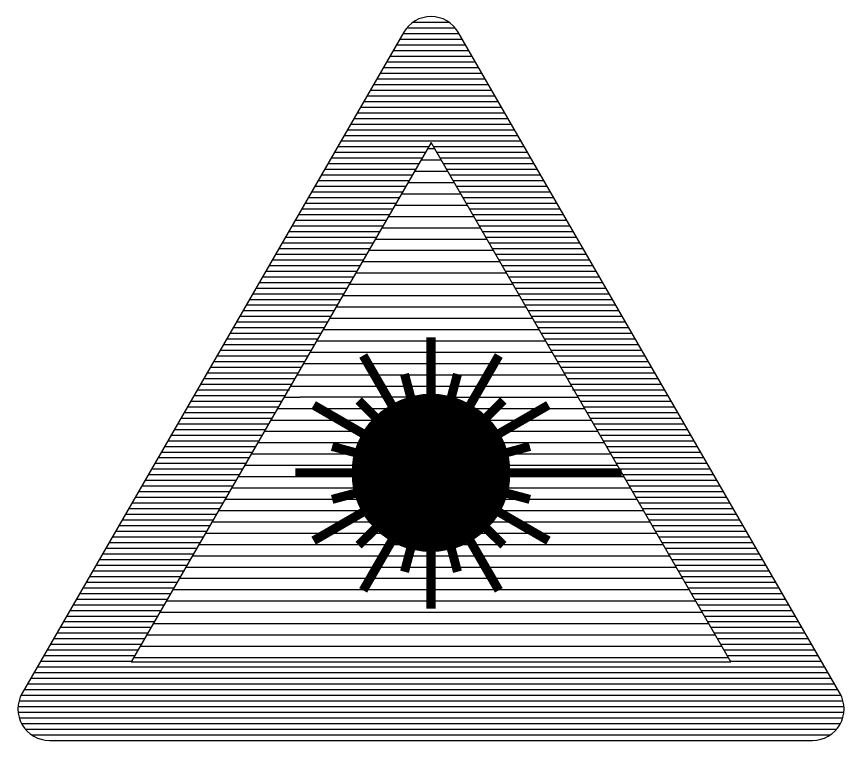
# Model space of a CAD drawing. Header units: millimetres. Extents: x -3 to 2253, y -3 to 1300.
# Drawn here: x 1698.13 to 1711.87, y 301 to 313 of the extents above; entities that cross this region are included whole.
import ezdxf

# ---------------------------------------------------------------- set-up
doc = ezdxf.new("R2010")
doc.units = ezdxf.units.MM
doc.layers.add('GEEL', color=2, linetype='Continuous')
doc.layers.add('VEILIG', color=7, linetype='Continuous')

# ---------------------------------------------------------------- blocks, each defined once
blk = doc.blocks.new('*X276')
at = {"color": 0}
for p, q in [((49.942, 35.812), (50.058, 35.812)), ((49.834, 35.625), (50.166, 35.625)), ((49.725, 35.438), (50.275, 35.438)), ((49.617, 35.25), (50.383, 35.25)), ((49.509, 35.062), (50.491, 35.062)), ((49.401, 34.875), (50.599, 34.875)), ((49.292, 34.688), (50.708, 34.688)), ((49.184, 34.5), (50.816, 34.5)), ((49.076, 34.312), (50.924, 34.312)), ((48.968, 34.125), (51.032, 34.125)), ((48.859, 33.938), (51.141, 33.938)), ((48.751, 33.75), (51.249, 33.75)), ((48.643, 33.562), (51.357, 33.562)), ((48.535, 33.375), (51.465, 33.375)), ((48.426, 33.188), (51.574, 33.188)), ((48.318, 33), (51.682, 33)), ((48.21, 32.812), (51.79, 32.812)), ((48.102, 32.625), (51.898, 32.625)), ((47.993, 32.438), (52.007, 32.438)), ((47.885, 32.25), (52.115, 32.25)), ((47.777, 32.062), (52.223, 32.062)), ((47.669, 31.875), (52.331, 31.875)), ((47.56, 31.688), (47.83, 31.688)), ((50.363, 31.688), (52.44, 31.688)), ((47.452, 31.5), (48.155, 31.5)), ((50.753, 31.5), (52.548, 31.5)), ((47.344, 31.312), (48.48, 31.312)), ((50.965, 31.312), (52.656, 31.312)), ((47.236, 31.125), (48.805, 31.125)), ((51.107, 31.125), (52.764, 31.125)), ((47.127, 30.938), (48.796, 30.938)), ((51.204, 30.938), (52.873, 30.938)), ((47.019, 30.75), (48.734, 30.75)), ((51.266, 30.75), (52.981, 30.75)), ((46.911, 30.562), (48.702, 30.562)), ((51.298, 30.562), (53.089, 30.562)), ((46.803, 30.375), (48.697, 30.375)), ((51.303, 30.375), (53.197, 30.375)), ((46.694, 30.188), (48.719, 30.188)), ((51.281, 30.188), (53.306, 30.188)), ((46.586, 30), (48.77, 30)), ((51.23, 30), (53.414, 30)), ((46.478, 29.812), (48.854, 29.812)), ((51.146, 29.812), (53.522, 29.812)), ((46.37, 29.625), (48.977, 29.625)), ((51.023, 29.625), (53.63, 29.625)), ((46.261, 29.438), (49.159, 29.438)), ((50.841, 29.438), (53.739, 29.438)), ((46.153, 29.25), (49.454, 29.25)), ((50.546, 29.25), (53.847, 29.25)), ((46.045, 29.062), (53.955, 29.062)), ((45.937, 28.875), (54.063, 28.875)), ((45.828, 28.688), (54.172, 28.688)), ((45.72, 28.5), (54.28, 28.5)), ((45.612, 28.312), (54.388, 28.312)), ((45.504, 28.125), (54.496, 28.125)), ((45.395, 27.938), (54.605, 27.938)), ((45.287, 27.75), (54.713, 27.75)), ((45.179, 27.562), (54.821, 27.562)), ((45.071, 27.375), (54.929, 27.375))]:
    blk.add_line(p, q, dxfattribs=at)
blk = doc.blocks.new('*X275')
at = {"color": 0}
for p, q in [((98.599, 59.812), (99.401, 59.812)), ((98.702, 59.906), (99.298, 59.906)), ((98.536, 59.719), (99.464, 59.719)), ((98.428, 59.531), (99.572, 59.531)), ((98.482, 59.625), (99.518, 59.625)), ((98.374, 59.438), (99.626, 59.438)), ((98.266, 59.25), (99.734, 59.25)), ((98.32, 59.344), (99.68, 59.344)), ((98.212, 59.156), (99.788, 59.156)), ((98.103, 58.969), (99.897, 58.969)), ((98.158, 59.062), (99.842, 59.062)), ((98.049, 58.875), (99.951, 58.875)), ((97.941, 58.688), (100.059, 58.688)), ((97.995, 58.781), (100.005, 58.781)), ((97.887, 58.594), (100.113, 58.594)), ((97.779, 58.406), (100.221, 58.406)), ((97.833, 58.5), (100.167, 58.5)), ((97.724, 58.312), (100.276, 58.312)), ((97.67, 58.219), (100.33, 58.219)), ((97.562, 58.031), (100.438, 58.031)), ((97.616, 58.125), (100.384, 58.125)), ((97.508, 57.938), (100.492, 57.938)), ((97.4, 57.75), (98.906, 57.75)), ((97.454, 57.844), (98.96, 57.844)), ((99.04, 57.844), (100.546, 57.844)), ((99.094, 57.75), (100.6, 57.75)), ((97.346, 57.656), (98.852, 57.656)), ((99.148, 57.656), (100.654, 57.656)), ((97.237, 57.469), (98.743, 57.469)), ((97.291, 57.562), (98.798, 57.562)), ((99.202, 57.562), (100.709, 57.562)), ((99.257, 57.469), (100.763, 57.469)), ((97.183, 57.375), (98.689, 57.375)), ((99.311, 57.375), (100.817, 57.375)), ((97.075, 57.188), (98.581, 57.188)), ((97.129, 57.281), (98.635, 57.281)), ((99.365, 57.281), (100.871, 57.281)), ((99.419, 57.188), (100.925, 57.188)), ((97.021, 57.094), (98.527, 57.094)), ((99.473, 57.094), (100.979, 57.094)), ((96.913, 56.906), (98.419, 56.906)), ((96.967, 57), (98.473, 57)), ((99.527, 57), (101.033, 57)), ((99.581, 56.906), (101.087, 56.906)), ((96.858, 56.812), (98.365, 56.812)), ((99.635, 56.812), (101.142, 56.812)), ((96.75, 56.625), (98.256, 56.625)), ((96.804, 56.719), (98.31, 56.719)), ((99.69, 56.719), (101.196, 56.719)), ((99.744, 56.625), (101.25, 56.625)), ((96.696, 56.531), (98.202, 56.531)), ((99.798, 56.531), (101.304, 56.531)), ((96.588, 56.344), (98.094, 56.344)), ((96.642, 56.438), (98.148, 56.438)), ((99.852, 56.438), (101.358, 56.438)), ((99.906, 56.344), (101.412, 56.344)), ((96.534, 56.25), (98.04, 56.25)), ((99.96, 56.25), (101.466, 56.25)), ((96.48, 56.156), (97.986, 56.156)), ((100.014, 56.156), (101.52, 56.156)), ((96.371, 55.969), (97.877, 55.969)), ((96.425, 56.062), (97.932, 56.062)), ((100.068, 56.062), (101.575, 56.062)), ((100.123, 55.969), (101.629, 55.969)), ((96.317, 55.875), (97.823, 55.875)), ((100.177, 55.875), (101.683, 55.875)), ((96.209, 55.688), (97.715, 55.688)), ((96.263, 55.781), (97.769, 55.781)), ((100.231, 55.781), (101.737, 55.781)), ((100.285, 55.688), (101.791, 55.688)), ((96.155, 55.594), (97.661, 55.594)), ((100.339, 55.594), (101.845, 55.594)), ((96.047, 55.406), (97.553, 55.406)), ((96.101, 55.5), (97.607, 55.5)), ((100.393, 55.5), (101.899, 55.5)), ((100.447, 55.406), (101.953, 55.406)), ((95.992, 55.312), (97.499, 55.312)), ((100.501, 55.312), (102.008, 55.312)), ((95.884, 55.125), (97.39, 55.125)), ((95.938, 55.219), (97.444, 55.219)), ((100.556, 55.219), (102.062, 55.219)), ((100.61, 55.125), (102.116, 55.125)), ((95.83, 55.031), (97.336, 55.031)), ((100.664, 55.031), (102.17, 55.031)), ((95.722, 54.844), (97.228, 54.844)), ((95.776, 54.938), (97.282, 54.938)), ((100.718, 54.938), (102.224, 54.938)), ((100.772, 54.844), (102.278, 54.844)), ((95.668, 54.75), (97.174, 54.75)), ((100.826, 54.75), (102.332, 54.75)), ((95.559, 54.562), (97.066, 54.562)), ((95.614, 54.656), (97.12, 54.656)), ((100.88, 54.656), (102.386, 54.656)), ((100.934, 54.562), (102.441, 54.562)), ((95.505, 54.469), (97.011, 54.469)), ((100.989, 54.469), (102.495, 54.469)), ((95.397, 54.281), (96.903, 54.281)), ((95.451, 54.375), (96.957, 54.375)), ((101.043, 54.375), (102.549, 54.375)), ((101.097, 54.281), (102.603, 54.281)), ((95.343, 54.188), (96.849, 54.188)), ((101.151, 54.188), (102.657, 54.188)), ((95.289, 54.094), (96.795, 54.094)), ((101.205, 54.094), (102.711, 54.094)), ((95.181, 53.906), (96.687, 53.906)), ((95.235, 54), (96.741, 54)), ((101.259, 54), (102.765, 54)), ((101.313, 53.906), (102.819, 53.906)), ((95.126, 53.812), (96.633, 53.812)), ((101.367, 53.812), (102.874, 53.812)), ((95.018, 53.625), (96.524, 53.625)), ((95.072, 53.719), (96.578, 53.719)), ((101.422, 53.719), (102.928, 53.719)), ((101.476, 53.625), (102.982, 53.625)), ((94.964, 53.531), (96.47, 53.531)), ((101.53, 53.531), (103.036, 53.531)), ((94.856, 53.344), (96.362, 53.344)), ((94.91, 53.438), (96.416, 53.438)), ((101.584, 53.438), (103.09, 53.438)), ((101.638, 53.344), (103.144, 53.344)), ((94.802, 53.25), (96.308, 53.25)), ((101.692, 53.25), (103.198, 53.25)), ((94.693, 53.062), (96.2, 53.062)), ((94.748, 53.156), (96.254, 53.156)), ((101.746, 53.156), (103.252, 53.156)), ((101.8, 53.062), (103.307, 53.062)), ((94.639, 52.969), (96.145, 52.969)), ((101.855, 52.969), (103.361, 52.969)), ((94.531, 52.781), (96.037, 52.781)), ((94.585, 52.875), (96.091, 52.875)), ((101.909, 52.875), (103.415, 52.875)), ((101.963, 52.781), (103.469, 52.781)), ((94.477, 52.688), (95.983, 52.688)), ((102.017, 52.688), (103.523, 52.688)), ((94.369, 52.5), (95.875, 52.5)), ((94.423, 52.594), (95.929, 52.594)), ((102.071, 52.594), (103.577, 52.594)), ((102.125, 52.5), (103.631, 52.5)), ((94.315, 52.406), (95.821, 52.406)), ((102.179, 52.406), (103.685, 52.406)), ((94.206, 52.219), (95.712, 52.219)), ((94.26, 52.312), (95.767, 52.312)), ((102.233, 52.312), (103.74, 52.312)), ((102.288, 52.219), (103.794, 52.219)), ((94.152, 52.125), (95.658, 52.125)), ((102.342, 52.125), (103.848, 52.125)), ((94.098, 52.031), (95.604, 52.031)), ((102.396, 52.031), (103.902, 52.031)), ((93.99, 51.844), (95.496, 51.844)), ((94.044, 51.938), (95.55, 51.938)), ((102.45, 51.938), (103.956, 51.938)), ((102.504, 51.844), (104.01, 51.844)), ((93.936, 51.75), (95.442, 51.75)), ((102.558, 51.75), (104.064, 51.75)), ((93.827, 51.562), (95.334, 51.562)), ((93.882, 51.656), (95.388, 51.656)), ((102.612, 51.656), (104.118, 51.656)), ((102.666, 51.562), (104.173, 51.562)), ((93.773, 51.469), (95.279, 51.469)), ((102.721, 51.469), (104.227, 51.469)), ((93.665, 51.281), (95.171, 51.281)), ((93.719, 51.375), (95.225, 51.375)), ((102.775, 51.375), (104.281, 51.375)), ((102.829, 51.281), (104.335, 51.281)), ((93.611, 51.188), (95.117, 51.188)), ((102.883, 51.188), (104.389, 51.188)), ((93.503, 51), (95.009, 51)), ((93.557, 51.094), (95.063, 51.094)), ((102.937, 51.094), (104.443, 51.094)), ((102.991, 51), (104.497, 51)), ((93.448, 50.906), (94.955, 50.906)), ((103.045, 50.906), (104.552, 50.906)), ((93.34, 50.719), (94.846, 50.719)), ((93.394, 50.812), (94.9, 50.812)), ((103.1, 50.812), (104.606, 50.812)), ((103.154, 50.719), (104.66, 50.719)), ((93.286, 50.625), (94.792, 50.625)), ((103.208, 50.625), (104.714, 50.625)), ((93.178, 50.438), (94.684, 50.438)), ((93.232, 50.531), (94.738, 50.531)), ((103.262, 50.531), (104.768, 50.531)), ((103.316, 50.438), (104.822, 50.438)), ((93.124, 50.344), (94.63, 50.344)), ((103.37, 50.344), (104.876, 50.344)), ((93.07, 50.25), (94.576, 50.25)), ((103.424, 50.25), (104.93, 50.25)), ((92.961, 50.062), (94.467, 50.062)), ((93.015, 50.156), (94.522, 50.156)), ((103.478, 50.156), (104.985, 50.156)), ((103.533, 50.062), (105.039, 50.062)), ((92.907, 49.969), (94.413, 49.969)), ((103.587, 49.969), (105.093, 49.969)), ((92.799, 49.781), (94.305, 49.781)), ((92.853, 49.875), (94.359, 49.875)), ((103.641, 49.875), (105.147, 49.875)), ((103.695, 49.781), (105.201, 49.781)), ((92.745, 49.688), (94.251, 49.688)), ((103.749, 49.688), (105.255, 49.688)), ((92.637, 49.5), (94.143, 49.5)), ((92.691, 49.594), (94.197, 49.594)), ((103.803, 49.594), (105.309, 49.594)), ((103.857, 49.5), (105.363, 49.5)), ((92.582, 49.406), (94.089, 49.406)), ((103.911, 49.406), (105.418, 49.406)), ((92.474, 49.219), (105.526, 49.219)), ((92.528, 49.312), (94.034, 49.312)), ((103.966, 49.312), (105.472, 49.312)), ((92.42, 49.125), (105.58, 49.125)), ((92.312, 48.938), (105.688, 48.938)), ((92.366, 49.031), (105.634, 49.031)), ((92.258, 48.844), (105.742, 48.844)), ((92.17, 48.656), (105.83, 48.656)), ((92.205, 48.75), (105.795, 48.75)), ((92.154, 48.562), (105.846, 48.562)), ((92.155, 48.469), (105.845, 48.469)), ((92.174, 48.375), (105.826, 48.375)), ((92.211, 48.281), (105.789, 48.281)), ((92.274, 48.188), (105.726, 48.188)), ((92.376, 48.094), (105.624, 48.094))]:
    blk.add_line(p, q, dxfattribs=at)
blk = doc.blocks.new('0707')
at = {"layer": 'GEEL'}
for p, q in [((0.363, 1.688), (-2.17, 1.688)), ((-1.845, 1.5), (-0.753, 1.5)), ((-1.52, 1.312), (-0.965, 1.312))]:
    blk.add_line(p, q, dxfattribs=at)
at = {"layer": 'VEILIG'}
for p, q in [((-2.367, 1.812), (-2.348, 1.812)), ((2.348, 1.812), (2.367, 1.812))]:
    blk.add_line(p, q, dxfattribs=at)
blk.add_lwpolyline([(6.778, -3.217), (0.452, 7.739, 0.57735), (-0.452, 7.739), (-6.778, -3.217, 0.57735), (-6.326, -4), (6.326, -4, 0.57735)], format="xyb", close=True, dxfattribs=at)
blk.add_lwpolyline([(4.97, -2.696), (0, 5.913), (-4.97, -2.696)], close=True, dxfattribs=at)
at = {"layer": 'VEILIG', "const_width": 0.15}
for points in [[(0, 2.682), (0, 1.739)], [(-1.124, 2.381), (-0.652, 1.564)], [(1.124, 2.381), (0.652, 1.564)], [(-0.439, 2.074), (-0.338, 1.695)], [(0.439, 2.074), (0.338, 1.695)], [(-1.2, 1.635), (-0.922, 1.357)], [(1.2, 1.635), (0.922, 1.357)], [(-1.946, 1.559), (-1.13, 1.087)], [(1.946, 1.559), (1.13, 1.087)], [(-1.639, 0.874), (-1.26, 0.772)], [(1.639, 0.874), (1.26, 0.772)], [(-2.247, 0.435), (-1.304, 0.435)], [(3.163, 0.435), (1.304, 0.435)], [(-1.639, -0.004), (-1.26, 0.097)], [(1.639, -0.004), (1.26, 0.097)], [(-1.946, -0.689), (-1.13, -0.217)], [(1.946, -0.689), (1.13, -0.217)], [(-1.2, -0.765), (-0.922, -0.488)], [(1.2, -0.765), (0.922, -0.488)], [(-1.124, -1.512), (-0.652, -0.695)], [(1.124, -1.512), (0.652, -0.695)], [(-0.439, -1.204), (-0.338, -0.825)], [(0, -1.813), (0, -0.87)], [(0.439, -1.204), (0.338, -0.825)]]:
    blk.add_lwpolyline(points, dxfattribs=at)
at = {"layer": 'VEILIG', "const_width": 1.304}
blk.add_lwpolyline([(-0.652, 0.435, 1), (0.652, 0.435, 1)], format="xyb", close=True, dxfattribs=at)
at = {"layer": 'VEILIG'}
blk.add_circle((0, 0.435), 1.304, dxfattribs=at)
at = {"layer": 'GEEL'}
blk.add_blockref('*X276', (-50, -30), dxfattribs=at)
at = {"layer": 'VEILIG'}
blk.add_blockref('*X275', (-99, -52), dxfattribs=at)

msp = doc.modelspace()

# ---------------------------------------------------------------- block references
msp.add_blockref('0707', (1705, 305))

doc.saveas('drawing.dxf')
